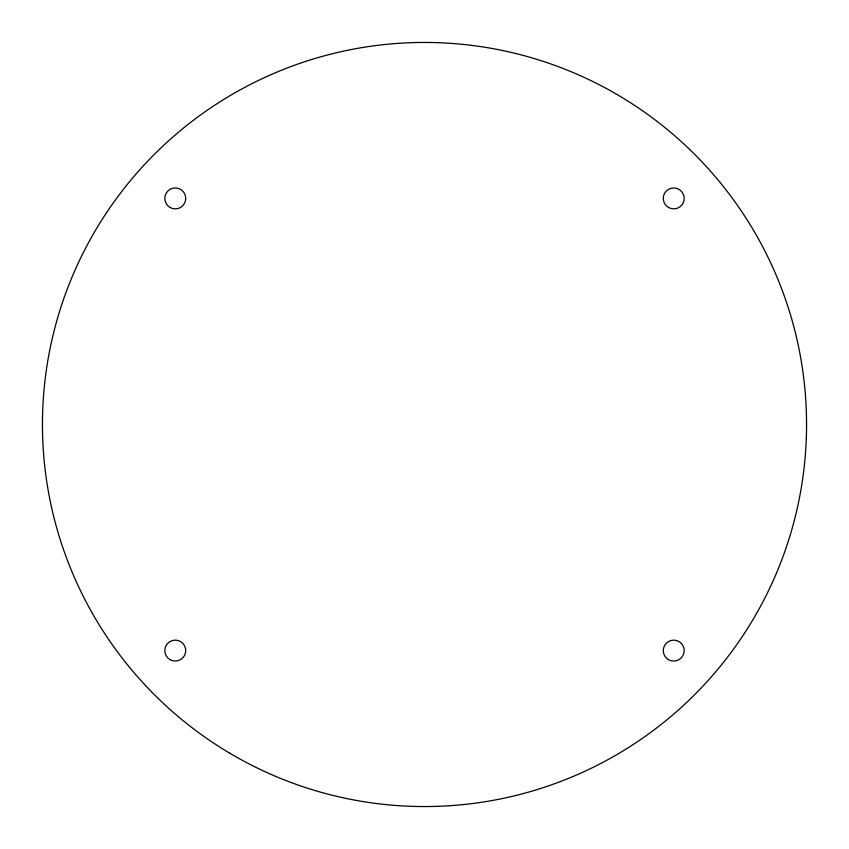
<?xml version="1.0" encoding="UTF-8"?>
<svg xmlns="http://www.w3.org/2000/svg" width="849" height="849" viewBox="0 0 849 849"><rect width="100%" height="100%" fill="white"/><g stroke="black" fill="none" stroke-linecap="round" stroke-linejoin="round"><path stroke-width="1.27" d="M229.644 753.127A382.05 382.05 0 0 0 806.529 428.947A382.05 382.05 0 0 0 237.338 91.437A382.05 382.05 0 0 0 229.644 753.127M668.492 207.443A10.443 10.443 0 0 0 684.177 198.422A10.443 10.443 0 0 0 668.513 189.348A10.443 10.443 0 0 0 668.492 207.443M170.044 207.453A10.443 10.443 0 0 0 185.719 198.401A10.443 10.443 0 0 0 170.044 189.359A10.443 10.443 0 0 0 170.044 207.453M668.439 659.609A10.443 10.443 0 0 0 684.177 650.674A10.443 10.443 0 0 0 668.566 641.515A10.443 10.443 0 0 0 668.439 659.609M170.044 659.641A10.443 10.443 0 0 0 185.719 650.599A10.443 10.443 0 0 0 170.044 641.547A10.443 10.443 0 0 0 170.044 659.641"/></g></svg>
